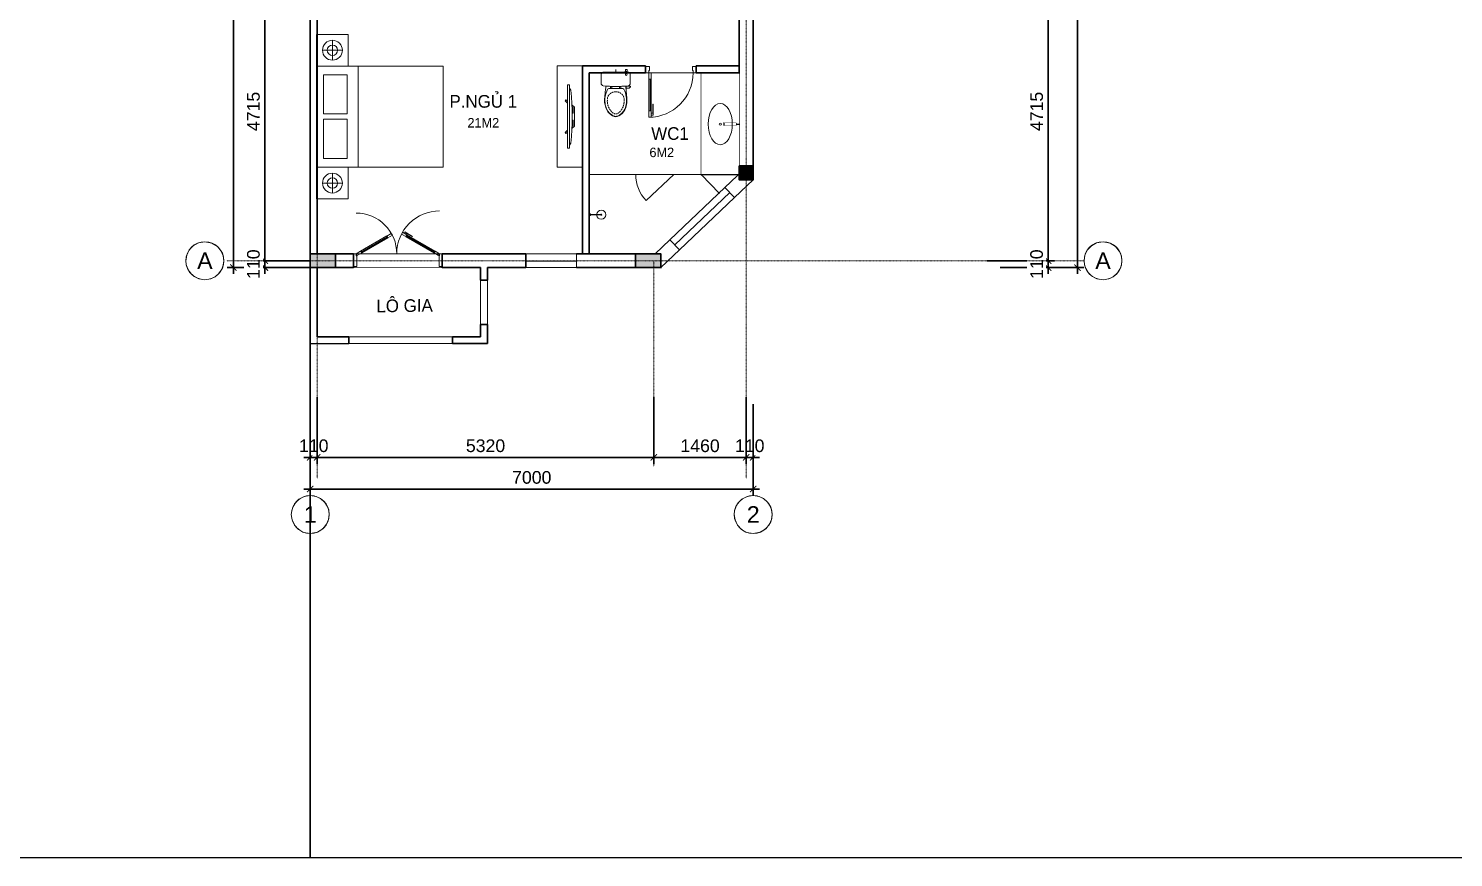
# Model space of a CAD drawing. Header units: millimetres. Extents: x -127141 to 682685, y -1234500 to 49778.
# Drawn here: x 241244 to 263765, y -287500 to -274408 of the extents above; entities that cross this region are included whole.
import ezdxf
from ezdxf.enums import TextEntityAlignment as Align

# ---------------------------------------------------------------- set-up
doc = ezdxf.new("R2010")
doc.units = ezdxf.units.MM
doc.header["$MEASUREMENT"] = 0
doc.set_wipeout_variables(frame=1)
for name, pattern in [('$AUDIT_BAD_LTYPE2', [0]), ('CENTER', [3, 1.5, -0.5, 0.5, -0.5]), ('DASHDOT', [1, 0.5, -0.25, 0, -0.25]), ('xref-thap C (mb tang 32-2)$0$HIDDEN', [0.375, 0.25, -0.125])]:
    doc.linetypes.add(name, pattern=pattern)
for name, color, linetype, lineweight in [('-DOOR', 137, 'Continuous', 9), ('-FURNITURE', 46, 'Continuous', 9), ('-LINE1', 7, 'Continuous', 18), ('-TEXT', 7, 'Continuous', 15), ('-WALL', 4, 'Continuous', 35), ('A-COT VACH', 2, 'Continuous', 35), ('A-DIM', 251, 'Continuous', 15), ('A-KY HIEU', 34, 'Continuous', 20), ('A-TRUC', 251, 'DASHDOT', 5), ('TEXT25', 2, 'Continuous', 13)]:
    doc.layers.add(name, color=color, linetype=linetype, lineweight=lineweight)
doc.layers.add('APOLIC', color=7, linetype='Continuous')
doc.layers.add('LUOI GIONG', color=160, linetype='Continuous', plot=False)
doc.styles.add('A1-arial', font='arial.ttf', dxfattribs={"width": 0.8})
doc.styles.get("Standard").update_dxf_attribs({"font": 'arial.ttf'})
doc.styles.add('SVN_AVO_thuong', font='')
doc.styles.add('T1', font='', dxfattribs={"height": 200})
doc.styles.add('vnavanth', font='', dxfattribs={"width": 0.8})
doc.styles.get('SVN_AVO_thuong').set_extended_font_data('SVN-Avo')
doc.styles.get('T1').set_extended_font_data('VNgeometric Light')
doc.styles.get('vnavanth').set_extended_font_data('.VnAvantH')
doc.dimstyles.new('DIM_LAYOUT A2-A3', dxfattribs={"dimscale": 0, "dimtxt": 2, "dimasz": 1, "dimexe": 1, "dimexo": 0, "dimgap": 0.8, "dimtad": 1, "dimdec": 0, "dimlfac": -1, "dimzin": 0, "dimdsep": 46, "dimtxsty": 'Standard', "dimblk": 'ARCHTICK', "dimcen": 1, "dimdle": 1, "dimclrd": 256, "dimclre": 256, "dimclrt": 7, "dimadec": 0, "dimazin": 0, "dimtfac": 1, "dimtdec": 0, "dimtix": 1, "dimtofl": 0, "dimtmove": 2, "dimatfit": 3, "dimldrblk": 'ARCHTICK', "dimfxl": 1, "dimtfill": 1, "dimtolj": 1, "dimtzin": 0, "dimarcsym": 0})

# ---------------------------------------------------------------- blocks, each defined once
blk = doc.blocks.new('XR.MB.LM123$0$tvi 1')
blk.add_lwpolyline([(29, 0), (29, -1000), (0, -1000), (0, 0)], close=True)
for points in [[(29, -50), (52, -81)], [(-24, -236), (-39, -252)], [(0, -285), (-39, -252)], [(0, -256), (-24, -236)], [(70, -315), (111, -350), (111, -650), (70, -685)], [(89, -446), (89, -360), (71, -345)], [(89, -446), (73, -446)], [(89, -554), (89, -640), (71, -655)], [(89, -554), (73, -554)], [(0, -715), (-39, -748)], [(-24, -764), (-39, -748)], [(0, -744), (-24, -764)], [(29, -950), (52, -919)]]:
    blk.add_lwpolyline(points)
blk.add_arc((-4025, -500), 4099, 354.1311, 5.8689)
blk = doc.blocks.new('*U80')
at = {"ltscale": 0.3}
for points in [[(883, 0, 0.414214), (50, 833, 0.414214)], [(883, 0, -0.414214), (1672, 789, -0.414214)]]:
    blk.add_lwpolyline(points, format="xyb", dxfattribs=at)
for points in [[(687, 368), (137, 50)], [(685, 367), (705, 332), (792, 382), (772, 417), (685, 367)], [(1075, 344), (1055, 310), (969, 360), (989, 394), (1075, 344)], [(1073, 346), (1585, 50)], [(137, 50), (157, 15), (70, -35), (50, 0), (137, 50)], [(1585, 50), (1565, 15), (1652, -35), (1672, 0), (1585, 50)]]:
    blk.add_lwpolyline(points)
for points in [[(579, 338), (726, 423), (740, 399), (716, 384), (705, 404), (582, 333)], [(0, 0), (50, 0), (50, -40), (60, -40), (60, -246), (0, -246)], [(1722, 0), (1672, 0), (1672, -40), (1662, -40), (1662, -246), (1722, -246)]]:
    blk.add_lwpolyline(points, close=True)
at = {"layer": 'APOLIC', "linetype": '$AUDIT_BAD_LTYPE2'}
for p, q in [((147, 33), (695, 349)), ((705, 332), (157, 15)), ((1055, 310), (1565, 15)), ((1575, 33), (1065, 327))]:
    blk.add_line(p, q, dxfattribs=at)
blk = doc.blocks.new('Sink_Cicle')
blk.add_lwpolyline([(17, -50), (-17, -50), (-18, -252), (17, -252)], close=True)
blk.add_circle((0, -300), 17.5)
at = {"layer": 'Defpoints'}
blk.add_line((0, -100), (0, 0), dxfattribs=at)
blk.add_wipeout([(17, -50), (-17, -50), (-18, -252), (17, -252)])
at = {"layer": '-FURNITURE', "linetype": 'Continuous'}
blk.add_ellipse((0, -300), major_axis=(-325, 0), ratio=0.584615, dxfattribs=at)
blk.add_line((-18, -237), (17, -237))
blk = doc.blocks.new('*U1314')
at = {"ltscale": 300}
blk.add_lwpolyline([(0, 0), (1615, 0), (1615, -600), (0, -600)], close=True, dxfattribs=at)
blk.add_wipeout([(0, 0), (1615, 0), (1615, -600), (0, -600)], dxfattribs=at)
blk.add_blockref('Sink_Cicle', (808, 0), dxfattribs=at)
blk = doc.blocks.new('A$C18091ED7')
for p, q in [((0, -42), (0, 0)), ((146, -27), (179, -27)), ((146, -27), (146, -30)), ((146, -30), (166, -30)), ((153, -37), (146, -30)), ((152, 0), (152, -27)), ((152, 0), (179, 0)), ((153, -37), (166, -37)), ((153, -40), (153, -37)), ((153, -40), (178, -40)), ((153, -40), (178, -40)), ((153, -40), (153, -42)), ((185, -30), (166, -30)), ((178, -37), (166, -37)), ((185, -30), (178, -37)), ((178, -37), (178, -40)), ((178, -40), (178, -42)), ((179, 0), (179, -27)), ((179, -27), (185, -27)), ((185, -27), (185, -30)), ((-83, -267), (-83, -300)), ((-83, -278), (-83, -288)), ((-61, -290), (-83, -290)), ((-63, -265), (-81, -265)), ((-61, -267), (-61, -300)), ((61, -267), (61, -300)), ((61, -290), (83, -290)), ((63, -265), (81, -265)), ((83, -267), (83, -300)), ((83, -278), (83, -288)), ((165, -262), (165, -290)), ((168, -260), (228, -260)), ((168, -292), (207, -292)), ((231, -274), (231, -262))]:
    blk.add_line(p, q)
for points in [[(230, -219, -0.137407), (225, -235), (222, -241, -0.236081), (198, -255, -0.051961), (-198, -255, -0.236081), (-222, -241), (-225, -235, -0.137407), (-230, -219), (-230, -72, -0.198912), (-226, -63), (-209, -46, -0.198912), (-200, -42), (0, -42), (200, -42, -0.198912), (209, -46), (226, -63, -0.198912), (230, -72)], [(144, -619, -0.212405), (26, -734, -0.027685), (-1, -739, -0.022279), (-26, -734, -0.212405), (-144, -619, -0.142796), (-167, -428, -0.093005), (-128, -309, -0.256439), (-111, -300), (0, -300), (111, -300, -0.256439), (128, -309, -0.093005), (167, -428, -0.142796)]]:
    blk.add_lwpolyline(points, format="xyb", close=True)
at = {"linetype": 'xref-thap C (mb tang 32-2)$0$HIDDEN', "ltscale": 100}
blk.add_lwpolyline([(61, -669, -0.199031), (0, -699, -0.199031), (-61, -669, -0.218924), (-132, -478, -0.153791), (-112, -404, -0.236701), (0, -348, -0.236701), (112, -404, -0.153791), (132, -478, -0.218924)], format="xyb", close=True, dxfattribs=at)
blk.add_circle((166, -78), 13.9)
for centre, radius, start, end in [((-81, -267), 1.98, 90, 180), ((-63, -267), 1.98, 0, 90), ((63, -267), 1.98, 90, 180), ((81, -267), 1.98, 0, 90), ((168, -262), 2.47, 90, 180), ((168, -290), 2.47, 180, 270), ((207, -277), 15.5, 270, 306.4659), ((168, -225), 80.1, 306.4659, 320.3123), ((228, -274), 2.47, 320.3123, 0)]:
    blk.add_arc(centre, radius, start, end)
for points in [[(-156, -259), (-157, -267), (-164, -328), (-169, -385), (-184, -528), (-136, -679), (-50, -735), (-20, -741), (0, -744)], [(156, -259), (157, -267), (164, -328), (169, -385), (184, -528), (136, -679), (50, -735), (20, -741), (0, -744)]]:
    blk.add_open_spline(points, degree=3, knots=[130.613938, 130.613938, 130.613938, 130.613938, 152.852109, 311.129351, 417.703951, 561.383393, 697.692632, 710.812262, 710.812262, 710.812262, 710.812262])
blk = doc.blocks.new('*U122')
at = {"linetype": '$AUDIT_BAD_LTYPE2'}
for p, q in [((70, 100), (70, 600)), ((90, 600), (90, 100))]:
    blk.add_line(p, q, dxfattribs=at)
for points in [[(50, 600), (90, 600), (90, 700), (50, 700), (50, 600)], [(50, 603), (50, 100)], [(50, 100), (90, 100), (90, 0), (50, 0), (50, 100)]]:
    blk.add_lwpolyline(points)
for points in [[(118, 495), (118, 664), (90, 664), (90, 636), (113, 636), (113, 495)], [(0, 0), (50, 0), (50, -40), (60, -40), (60, -100), (0, -100)], [(800, 0), (750, 0), (750, -40), (740, -40), (740, -100), (800, -100)]]:
    blk.add_lwpolyline(points, close=True)
at = {"linetype": '$AUDIT_BAD_LTYPE2', "ltscale": 0.3}
blk.add_arc((50, 0), 700, 0, 90, dxfattribs=at)
blk = doc.blocks.new('G1600')
for p, q in [((137477, -212827), (139077, -212827)), ((137385, -213234), (137070, -213234)), ((137228, -213392), (137228, -213077)), ((139169, -213234), (139484, -213234)), ((139326, -213392), (139326, -213077))]:
    blk.add_line(p, q)
blk.add_lwpolyline([(137477, -213484), (137477, -211484), (139077, -211484), (139077, -213484), (137477, -213484)])
for points in [[(136977, -213484), (136977, -212984), (137477, -212984), (137477, -213484)], [(137617, -213375), (137617, -212999), (138235, -212999), (138235, -213375)], [(138937, -213375), (138937, -212999), (138320, -212999), (138320, -213375)], [(139577, -213484), (139577, -212984), (139077, -212984), (139077, -213484)]]:
    blk.add_lwpolyline(points, close=True)
for centre, radius in [((137228, -213234), 157), ((137228, -213234), 82.4), ((139326, -213234), 157), ((139326, -213234), 82.4)]:
    blk.add_circle(centre, radius)
blk = doc.blocks.new('A$Cbeb9f07c')
for points in [[(242, 68), (242, 75), (72, 76), (72, 68)], [(252, 58), (252, 86), (242, 86), (242, 58)]]:
    blk.add_lwpolyline(points, close=True)
for radius, start, end in [(72, 2.78, 357.1987), (8.35, 24.8249, 335.1538)]:
    blk.add_arc((72, 72), radius, start, end)
blk = doc.blocks.new('_ArchTick')
at = {"color": 0, "linetype": 'ByBlock', "const_width": 0.15}
blk.add_lwpolyline([(-0.5, -0.5), (0.5, 0.5)], dxfattribs=at)
blk = doc.blocks.new('*D2487')
at = {"layer": 'A-DIM', "lineweight": -2, "transparency": 16777216}
for p, q in [((1974, 1813), (1974, 1103)), ((2084, 1813), (2084, 1103)), ((1974, 1203), (1874, 1203)), ((2084, 1203), (2184, 1203))]:
    blk.add_line(p, q, dxfattribs=at)
at = {"layer": 'Defpoints', "color": 0, "transparency": 16777216}
for p in [(1974, 1813), (2084, 1813, 0)]:
    blk.add_point(p, dxfattribs=at)
at = {"layer": 'A-DIM', "lineweight": -2, "transparency": 16777216, "xscale": 100, "yscale": 100, "zscale": 100}
blk.add_blockref('_ArchTick', (1974, 1203), dxfattribs=at)
at = {"layer": 'A-DIM', "lineweight": -2, "transparency": 16777216, "xscale": 100, "yscale": 100, "zscale": 100, "rotation": 180}
blk.add_blockref('_ArchTick', (2084, 1203), dxfattribs=at)
at = {"layer": 'A-DIM', "color": 7, "transparency": 16777216, "insert": (2029, 1385), "char_height": 200, "attachment_point": 5, "bg_fill": 3, "box_fill_scale": 1.25, "bg_fill_color": 256, "bg_fill_true_color": 13158600, "bg_fill_transparency": 0}
blk.add_mtext('\\A1;110', dxfattribs=at)
at = {"layer": 'Defpoints', "color": 0, "transparency": 16777216}
blk.add_point((1974, 1203), dxfattribs=at)
blk = doc.blocks.new('*D2488')
at = {"layer": 'A-DIM', "lineweight": -2, "transparency": 16777216}
for p, q in [((8864, 1813), (8864, 1103)), ((8974, 1813), (8974, 1103)), ((8864, 1203), (8764, 1203)), ((8974, 1203), (9074, 1203))]:
    blk.add_line(p, q, dxfattribs=at)
at = {"layer": 'Defpoints', "color": 0, "transparency": 16777216}
for p in [(8864, 1813), (8974, 1813, 0)]:
    blk.add_point(p, dxfattribs=at)
at = {"layer": 'A-DIM', "lineweight": -2, "transparency": 16777216, "xscale": 100, "yscale": 100, "zscale": 100}
blk.add_blockref('_ArchTick', (8864, 1203), dxfattribs=at)
at = {"layer": 'A-DIM', "lineweight": -2, "transparency": 16777216, "xscale": 100, "yscale": 100, "zscale": 100, "rotation": 180}
blk.add_blockref('_ArchTick', (8974, 1203), dxfattribs=at)
at = {"layer": 'A-DIM', "color": 7, "transparency": 16777216, "insert": (8919, 1385), "char_height": 200, "attachment_point": 5, "bg_fill": 3, "box_fill_scale": 1.25, "bg_fill_color": 256, "bg_fill_true_color": 13158600, "bg_fill_transparency": 0}
blk.add_mtext('\\A1;110', dxfattribs=at)
at = {"layer": 'Defpoints', "color": 0, "transparency": 16777216}
blk.add_point((8864, 1203), dxfattribs=at)
blk = doc.blocks.new('*D2491')
at = {"layer": 'A-DIM', "lineweight": -2, "transparency": 16777216}
for p, q in [((2084, 2155), (2084, 1103)), ((7404, 2155), (7404, 1103)), ((7504, 1203), (1984, 1203))]:
    blk.add_line(p, q, dxfattribs=at)
at = {"layer": 'Defpoints', "color": 0, "transparency": 16777216}
for p in [(2084, 2155, 0), (7404, 2155, 0), (2084, 1203)]:
    blk.add_point(p, dxfattribs=at)
at = {"layer": 'A-DIM', "lineweight": -2, "transparency": 16777216, "xscale": 100, "yscale": 100, "zscale": 100, "rotation": 180}
blk.add_blockref('_ArchTick', (2084, 1203), dxfattribs=at)
at = {"layer": 'A-DIM', "lineweight": -2, "transparency": 16777216, "xscale": 100, "yscale": 100, "zscale": 100}
blk.add_blockref('_ArchTick', (7404, 1203), dxfattribs=at)
at = {"layer": 'A-DIM', "color": 7, "transparency": 16777216, "insert": (4744, 1385), "char_height": 200, "attachment_point": 5, "bg_fill": 3, "box_fill_scale": 1.25, "bg_fill_color": 256, "bg_fill_true_color": 13158600, "bg_fill_transparency": 0}
blk.add_mtext('\\A1;5320', dxfattribs=at)
blk = doc.blocks.new('*D2492')
at = {"layer": 'A-DIM', "lineweight": -2, "transparency": 16777216}
for p, q in [((7404, 2155), (7404, 1103)), ((8864, 2155), (8864, 1103)), ((8964, 1203), (7304, 1203))]:
    blk.add_line(p, q, dxfattribs=at)
at = {"layer": 'Defpoints', "color": 0, "transparency": 16777216}
for p in [(7404, 2155, 0), (8864, 2155, 0), (7404, 1203)]:
    blk.add_point(p, dxfattribs=at)
at = {"layer": 'A-DIM', "lineweight": -2, "transparency": 16777216, "xscale": 100, "yscale": 100, "zscale": 100, "rotation": 180}
blk.add_blockref('_ArchTick', (7404, 1203), dxfattribs=at)
at = {"layer": 'A-DIM', "lineweight": -2, "transparency": 16777216, "xscale": 100, "yscale": 100, "zscale": 100}
blk.add_blockref('_ArchTick', (8864, 1203), dxfattribs=at)
at = {"layer": 'A-DIM', "color": 7, "transparency": 16777216, "insert": (8134, 1385), "char_height": 200, "attachment_point": 5, "bg_fill": 3, "box_fill_scale": 1.25, "bg_fill_color": 256, "bg_fill_true_color": 13158600, "bg_fill_transparency": 0}
blk.add_mtext('\\A1;1460', dxfattribs=at)
blk = doc.blocks.new('*D2493')
at = {"layer": 'A-DIM', "lineweight": -2, "transparency": 16777216}
for p, q in [((1974, 2045), (1974, 603)), ((8974, 2045), (8974, 603)), ((9074, 703), (1874, 703))]:
    blk.add_line(p, q, dxfattribs=at)
at = {"layer": 'Defpoints', "color": 0, "transparency": 16777216}
for p in [(1974, 2045), (8974, 2045, 0), (1974, 703)]:
    blk.add_point(p, dxfattribs=at)
at = {"layer": 'A-DIM', "lineweight": -2, "transparency": 16777216, "xscale": 100, "yscale": 100, "zscale": 100, "rotation": 180}
blk.add_blockref('_ArchTick', (1974, 703), dxfattribs=at)
at = {"layer": 'A-DIM', "lineweight": -2, "transparency": 16777216, "xscale": 100, "yscale": 100, "zscale": 100}
blk.add_blockref('_ArchTick', (8974, 703), dxfattribs=at)
at = {"layer": 'A-DIM', "color": 7, "transparency": 16777216, "insert": (5474, 885), "char_height": 200, "attachment_point": 5, "bg_fill": 3, "box_fill_scale": 1.25, "bg_fill_color": 256, "bg_fill_true_color": 13158600, "bg_fill_transparency": 0}
blk.add_mtext('\\A1;7000', dxfattribs=at)
blk = doc.blocks.new('Tag - Metric')
blk.add_lwpolyline([(0, 3.44), (-1.1, 3.26), (-2.06, 2.76), (-2.71, 2.12), (-3.13, 1.43), (-3.37, 0.73), (-3.44, 0), (-3.3, -0.99), (-2.83, -1.96), (-2.11, -2.72), (-1.16, -3.24), (0, -3.44), (1.28, -3.19), (2.29, -2.57), (2.96, -1.75), (3.33, -0.88), (3.44, 0), (3.34, 0.84), (3.08, 1.53), (2.65, 2.2), (1.84, 2.91), (1.07, 3.27), (0, 3.44)], close=True)
blk.add_circle((0, 0), 3.44)
at = {"style": 'A1-arial', "flags": 8}
blk.add_attdef('1', text='', height=3, dxfattribs=at).set_placement((0, 0), align=Align.MIDDLE_CENTER)
blk = doc.blocks.new('*D2494')
at = {"layer": 'A-DIM', "lineweight": -2, "transparency": 16777216}
for p, q in [((1998, 9024), (1158, 9024)), ((1258, 4209), (1258, 9124)), ((1974, 4309), (1158, 4309))]:
    blk.add_line(p, q, dxfattribs=at)
at = {"layer": 'Defpoints', "color": 0, "transparency": 16777216}
for p in [(1258, 9024), (1998, 9024, 0), (1974, 4309, 0)]:
    blk.add_point(p, dxfattribs=at)
at = {"layer": 'A-DIM', "lineweight": -2, "transparency": 16777216, "xscale": 100, "yscale": 100, "zscale": 100}
for p, rotation in [((1258, 9024), 90), ((1258, 4309), 270)]:
    blk.add_blockref('_ArchTick', p, dxfattribs=dict(at, rotation=rotation))
at = {"layer": 'A-DIM', "color": 7, "transparency": 16777216, "insert": (1076, 6666), "char_height": 200, "attachment_point": 5, "rotation": 90, "bg_fill": 3, "box_fill_scale": 1.25, "bg_fill_color": 256, "bg_fill_true_color": 13158600, "bg_fill_transparency": 0}
blk.add_mtext('\\A1;4715', dxfattribs=at)
blk = doc.blocks.new('*D2496')
at = {"layer": 'A-DIM', "lineweight": -2, "transparency": 16777216}
for p, q in [((12665, 9024), (13736, 9024)), ((13636, 4209), (13636, 9124)), ((12665, 4309), (13736, 4309))]:
    blk.add_line(p, q, dxfattribs=at)
at = {"layer": 'Defpoints', "color": 0, "transparency": 16777216}
for p in [(12665, 9024, 0), (13636, 9024), (12665, 4309, 0)]:
    blk.add_point(p, dxfattribs=at)
at = {"layer": 'A-DIM', "lineweight": -2, "transparency": 16777216, "xscale": 100, "yscale": 100, "zscale": 100}
for p, rotation in [((13636, 9024), 90), ((13636, 4309), 270)]:
    blk.add_blockref('_ArchTick', p, dxfattribs=dict(at, rotation=rotation))
at = {"layer": 'A-DIM', "color": 7, "transparency": 16777216, "insert": (13454, 6666), "char_height": 200, "attachment_point": 5, "rotation": 90, "bg_fill": 3, "box_fill_scale": 1.25, "bg_fill_color": 256, "bg_fill_true_color": 13158600, "bg_fill_transparency": 0}
blk.add_mtext('\\A1;4715', dxfattribs=at)
blk = doc.blocks.new('*D2499')
at = {"layer": 'A-DIM', "lineweight": -2, "transparency": 16777216}
for p, q in [((12879, 17884), (14198, 17884)), ((14098, 17984), (14098, 4099)), ((12879, 4199), (14198, 4199))]:
    blk.add_line(p, q, dxfattribs=at)
at = {"layer": 'Defpoints', "color": 0, "transparency": 16777216}
for p in [(12879, 17884, 0), (12879, 4199, 0), (14098, 4199)]:
    blk.add_point(p, dxfattribs=at)
at = {"layer": 'A-DIM', "lineweight": -2, "transparency": 16777216, "xscale": 100, "yscale": 100, "zscale": 100}
for p, rotation in [((14098, 17884), 90), ((14098, 4199), 270)]:
    blk.add_blockref('_ArchTick', p, dxfattribs=dict(at, rotation=rotation))
at = {"layer": 'A-DIM', "color": 7, "transparency": 16777216, "insert": (13916, 11041), "char_height": 200, "attachment_point": 5, "rotation": 90, "bg_fill": 3, "box_fill_scale": 1.25, "bg_fill_color": 256, "bg_fill_true_color": 13158600, "bg_fill_transparency": 0}
blk.add_mtext('\\A1;13685', dxfattribs=at)
blk = doc.blocks.new('*D2500')
at = {"layer": 'A-DIM', "lineweight": -2, "transparency": 16777216}
for p, q in [((12879, 4309), (13736, 4309)), ((13636, 4309), (13636, 4409)), ((12879, 4199), (13736, 4199)), ((13636, 4199), (13636, 4099))]:
    blk.add_line(p, q, dxfattribs=at)
at = {"layer": 'Defpoints', "color": 0, "transparency": 16777216}
for p in [(12879, 4309, 0), (12879, 4199, 0)]:
    blk.add_point(p, dxfattribs=at)
at = {"layer": 'A-DIM', "lineweight": -2, "transparency": 16777216, "xscale": 100, "yscale": 100, "zscale": 100}
for p, rotation in [((13636, 4309), 270), ((13636, 4199), 90)]:
    blk.add_blockref('_ArchTick', p, dxfattribs=dict(at, rotation=rotation))
at = {"layer": 'A-DIM', "color": 7, "transparency": 16777216, "insert": (13454, 4254), "char_height": 200, "attachment_point": 5, "rotation": 90, "bg_fill": 3, "box_fill_scale": 1.25, "bg_fill_color": 256, "bg_fill_true_color": 13158600, "bg_fill_transparency": 0}
blk.add_mtext('\\A1;110', dxfattribs=at)
at = {"layer": 'Defpoints', "color": 0, "transparency": 16777216}
blk.add_point((13636, 4309), dxfattribs=at)
blk = doc.blocks.new('*D2501')
at = {"layer": 'A-DIM', "lineweight": -2, "transparency": 16777216}
for p, q in [((1977, 17884), (658, 17884)), ((758, 17984), (758, 4099)), ((1977, 4199), (658, 4199))]:
    blk.add_line(p, q, dxfattribs=at)
at = {"layer": 'Defpoints', "color": 0, "transparency": 16777216}
for p in [(1977, 17884, 0), (758, 4199), (1977, 4199, 0)]:
    blk.add_point(p, dxfattribs=at)
at = {"layer": 'A-DIM', "lineweight": -2, "transparency": 16777216, "xscale": 100, "yscale": 100, "zscale": 100}
for p, rotation in [((758, 17884), 90), ((758, 4199), 270)]:
    blk.add_blockref('_ArchTick', p, dxfattribs=dict(at, rotation=rotation))
at = {"layer": 'A-DIM', "color": 7, "transparency": 16777216, "insert": (575, 11041), "char_height": 200, "attachment_point": 5, "rotation": 90, "bg_fill": 3, "box_fill_scale": 1.25, "bg_fill_color": 256, "bg_fill_true_color": 13158600, "bg_fill_transparency": 0}
blk.add_mtext('\\A1;13685', dxfattribs=at)
blk = doc.blocks.new('*D2502')
at = {"layer": 'A-DIM', "lineweight": -2, "transparency": 16777216}
for p, q in [((1977, 4309), (1158, 4309)), ((1258, 4309), (1258, 4409)), ((1977, 4199), (1158, 4199)), ((1258, 4199), (1258, 4099))]:
    blk.add_line(p, q, dxfattribs=at)
at = {"layer": 'Defpoints', "color": 0, "transparency": 16777216}
for p in [(1977, 4309, 0), (1977, 4199, 0)]:
    blk.add_point(p, dxfattribs=at)
at = {"layer": 'A-DIM', "lineweight": -2, "transparency": 16777216, "xscale": 100, "yscale": 100, "zscale": 100}
for p, rotation in [((1258, 4309), 270), ((1258, 4199), 90)]:
    blk.add_blockref('_ArchTick', p, dxfattribs=dict(at, rotation=rotation))
at = {"layer": 'A-DIM', "color": 7, "transparency": 16777216, "insert": (1076, 4254), "char_height": 200, "attachment_point": 5, "rotation": 90, "bg_fill": 3, "box_fill_scale": 1.25, "bg_fill_color": 256, "bg_fill_true_color": 13158600, "bg_fill_transparency": 0}
blk.add_mtext('\\A1;110', dxfattribs=at)
at = {"layer": 'Defpoints', "color": 0, "transparency": 16777216}
blk.add_point((1258, 4309), dxfattribs=at)
blk = doc.blocks.new('cot 220')
at = {"layer": 'A-COT VACH'}
h = blk.add_hatch(color=251, dxfattribs=at)
h.dxf.hatch_style = 1
h.paths.add_polyline_path([(110, 110), (-110, 110), (-110, -110), (110, -110)])
blk.add_lwpolyline([(-110, -110), (110, -110), (110, 110), (-110, 110)], close=True, dxfattribs=at)
blk = doc.blocks.new('A$C435fd1c9')
at = {"layer": 'A-COT VACH'}
h = blk.add_hatch(color=251, dxfattribs=at)
h.dxf.hatch_style = 1
h.paths.add_polyline_path([(7514, 4198.7), (7514, 4418.7), (7114, 4418.7), (7114, 4198.7)])
at = {"layer": 'A-COT VACH', "elevation": 0}
blk.add_lwpolyline([(7514, 4198.7), (7114, 4198.7), (7114, 4418.7), (7514, 4418.7)], close=True, dxfattribs=at)
at = {"layer": 'A-TRUC', "linetype": 'CENTER', "ltscale": 3, "elevation": 0}
blk.add_lwpolyline([(8864.2, 5632.2), (8864.2, 5632.2)], dxfattribs=at)
at = {"layer": 'A-COT VACH', "xscale": -1}
blk.add_blockref('cot 220', (8864.2, 5694.6, 0), dxfattribs=at)
at = {"layer": 'A-KY HIEU'}
ref = blk.add_blockref('Tag - Metric', (14502.2, 4308.7, 0), dxfattribs=dict(at, xscale=-87.13796474971016, yscale=87.13796474971016, zscale=87.13796474971016, rotation=180))
ref.add_attrib('DETAIL#', 'A', dxfattribs={"layer": '0', "height": 262.5, "style": 'A1-arial'}).set_placement((14502.2, 4308.7, 0), align=Align.MIDDLE_CENTER)
at = {"layer": 'A-DIM'}
for base, p1, p2, angle, picture, middle in [((13636, 9023.6, 0), (12665, 4308.7, 0), (12664.9, 9023.6, 0), 270, '*D2496', (13453.9, 6666.1, 0)), ((1973.9, 1203), (2083.9, 1812.7, 0), (1973.9, 1812.7), 180, '*D2487', (2028.9, 1385.2)), ((8864, 1203.1, 0), (8974, 1812.8, 0), (8864, 1812.8, 0), 180, '*D2488', (8919, 1385.2, 0))]:
    dim = blk.add_linear_dim(base=base, p1=p1, p2=p2, angle=angle, dimstyle='DIM_LAYOUT A2-A3', override={"dimscale": 100}, dxfattribs=at)
    dim.commit()
    dim.dimension.update_dxf_attribs({"geometry": picture, "text_midpoint": middle})
at = {"layer": 'A-TRUC', "ltscale": 3, "elevation": 0}
blk.add_lwpolyline([(2083.9, 20484.1), (2083.9, 867.1)], dxfattribs=at)
at = {"layer": 'A-DIM'}
dim = blk.add_linear_dim(base=(14098.4, 4198.7, 0), p1=(12879.1, 17883.6, 0), p2=(12879.2, 4198.7, 0), angle=90, dimstyle='DIM_LAYOUT A2-A3', override={"dimscale": 100}, dxfattribs=at)
dim.commit()
dim.dimension.update_dxf_attribs({"geometry": '*D2499', "text_midpoint": (13916.2, 11041.1, 0)})
for base, p1, p2, angle, picture, middle in [((1257.6, 9023.6, 0), (1974, 4308.7, 0), (1997.8, 9023.6, 0), 270, '*D2494', (1075.5, 6666.1, 0)), ((13636, 4308.7, 0), (12879.2, 4198.7, 0), (12879.2, 4308.7, 0), 90, '*D2500', (13453.9, 4253.7, 0)), ((2083.9, 1203, 0), (7404, 2155.3, 0), (2083.9, 2155.3, 0), 180, '*D2491', (4744, 1385.2, 0))]:
    dim = blk.add_linear_dim(base=base, p1=p1, p2=p2, angle=angle, dimstyle='DIM_LAYOUT A2-A3', override={"dimscale": 100}, dxfattribs=at)
    dim.commit()
    dim.dimension.update_dxf_attribs({"geometry": picture, "text_midpoint": middle})
for base, p1, p2, angle, picture, middle in [((757.6, 4198.7, 0), (1976.6, 17883.6, 0), (1976.8, 4198.7, 0), 90, '*D2501', (575.4, 11041.1, 0)), ((7404, 1203, 0), (8864.1, 2155.3, 0), (7404, 2155.3, 0), 180, '*D2492', (8134, 1385.2, 0))]:
    dim = blk.add_linear_dim(base=base, p1=p1, p2=p2, angle=angle, dimstyle='DIM_LAYOUT A2-A3', override={"dimscale": 100}, dxfattribs=at)
    dim.commit()
    dim.dimension.update_dxf_attribs({"geometry": picture, "text_midpoint": middle})
at = {"layer": 'A-TRUC', "ltscale": 3, "elevation": 0}
blk.add_lwpolyline([(7404, 4308.7), (7404, 1058.8)], dxfattribs=at)
at = {"layer": 'A-KY HIEU'}
ref = blk.add_blockref('Tag - Metric', (308.2, 4308.7, 0), dxfattribs=dict(at, xscale=-87.13796474971016, yscale=87.13796474971016, zscale=87.13796474971016, rotation=180))
ref.add_attrib('DETAIL#', 'A', dxfattribs={"layer": '0', "height": 262.5, "style": 'A1-arial'}).set_placement((308.2, 4308.7, 0), align=Align.MIDDLE_CENTER)
at = {"layer": 'A-DIM'}
dim = blk.add_linear_dim(base=(1257.6, 4308.7, 0), p1=(1976.8, 4198.7, 0), p2=(1976.8, 4308.7, 0), angle=90, dimstyle='DIM_LAYOUT A2-A3', override={"dimscale": 100}, dxfattribs=at)
dim.commit()
dim.dimension.update_dxf_attribs({"geometry": '*D2502', "text_midpoint": (1075.5, 4253.7, 0)})
at = {"layer": 'A-COT VACH'}
h = blk.add_hatch(color=251, dxfattribs=at)
h.dxf.hatch_style = 1
h.paths.add_polyline_path([(2374, 4198.7), (2374, 4418.7), (1974, 4418.7), (1974, 4198.7)])
at = {"layer": 'A-COT VACH', "elevation": 0}
blk.add_lwpolyline([(2374, 4198.7), (1974, 4198.7), (1974, 4418.7), (2374, 4418.7)], close=True, dxfattribs=at)
at = {"layer": 'A-TRUC', "ltscale": 3}
blk.add_line((655.6, 4308.7, 0), (14202.9, 4308.7, 0), dxfattribs=at)
at = {"layer": 'A-DIM'}
dim = blk.add_linear_dim(base=(1973.9, 703, 0), p1=(8974.1, 2045.3, 0), p2=(1973.9, 2045.3, 0), angle=180, dimstyle='DIM_LAYOUT A2-A3', override={"dimscale": 100}, dxfattribs=at)
dim.commit()
dim.dimension.update_dxf_attribs({"geometry": '*D2493', "text_midpoint": (5474, 885.1, 0)})
at = {"layer": 'A-TRUC', "ltscale": 3, "elevation": 0}
blk.add_lwpolyline([(8863.9, 20484.1), (8863.9, 867.1)], dxfattribs=at)
at = {"layer": 'A-KY HIEU'}
ref = blk.add_blockref('Tag - Metric', (1973.9, 300), dxfattribs=dict(at, xscale=87.13796474971016, yscale=87.13796474971016, zscale=87.13796474971016))
ref.add_attrib('DETAIL#', '1', dxfattribs={"layer": '0', "height": 262.5, "style": 'A1-arial'}).set_placement((1973.9, 300), align=Align.MIDDLE_CENTER)
ref = blk.add_blockref('Tag - Metric', (8974.1, 300.1, 0), dxfattribs=dict(at, xscale=87.13796474971016, yscale=87.13796474971016, zscale=87.13796474971016))
ref.add_attrib('DETAIL#', '2', dxfattribs={"layer": '0', "height": 262.5, "style": 'A1-arial'}).set_placement((8974.1, 300.1, 0), align=Align.MIDDLE_CENTER)

msp = doc.modelspace()

# ---------------------------------------------------------------- linework, layer by layer
at = {"layer": '-DOOR'}
for p, q in [((246382.1, -277964.8), (247782.1, -277965.1)), ((246382, -278184.8), (247782, -278185.1))]:
    msp.add_line(p, q, dxfattribs=at)
msp.add_lwpolyline([(249106.6, -277964.8), (249106.6, -278184.8), (249906.6, -278184.9), (249906.6, -277964.8)], close=True, dxfattribs=at)
msp.add_lwpolyline([(249106.6, -278084.8), (249906.6, -278084.9)], dxfattribs=at)
at = {"layer": '-FURNITURE'}
msp.add_lwpolyline([(249597.5, -276600), (249597.5, -275000), (249997.5, -275000), (249997.5, -276600)], close=True, dxfattribs=at)
msp.add_lwpolyline([(251441.5, -276715.4), (251004.1, -277126.1)], dxfattribs=at)
msp.add_arc((251441.5, -276715.4), 600, 180, 223.20053, dxfattribs=at)
at = {"layer": '-LINE1'}
for p, q in [((248387.6, -279084.9), (248387.6, -278384.9)), ((248497.6, -278384.9), (248497.6, -279084.9))]:
    msp.add_line(p, q, dxfattribs=at)
for points in [[(246309.4, -279274.9), (247947.6, -279274.9)], [(247947.6, -279384.9), (246309.4, -279384.9)]]:
    msp.add_lwpolyline(points, dxfattribs=at)
at = {"layer": '-WALL'}
for p, q in [((245697.5, -278518.3), (245697.5, -264500)), ((252697.5, -272849), (252697.5, -276801)), ((245807.5, -277964.9), (245807.5, -273360)), ((252477.5, -273360), (252477.5, -276715.4)), ((249997.5, -275000), (249997.5, -277964.8)), ((249997.5, -275000), (250997.5, -275000)), ((250107.5, -275110), (250107.5, -277964.8)), ((250107.5, -275110), (250997.5, -275110)), ((245807.5, -277964.9), (246382.1, -277965)), ((246382, -278185.5), (246382.1, -277964.9)), ((247782, -278185.5), (247782.1, -277964.9)), ((247782.1, -277964.9), (249106.6, -277964.8)), ((249106.6, -278184.8), (249106.6, -277964.8)), ((249906.6, -277964.8), (251046.2, -277964.8)), ((245697.5, -278184.9), (246382.7, -278184.9)), ((245697.5, -278184.9), (245697.5, -279386.3)), ((247782, -278184.9), (248387.6, -278184.9)), ((248497.6, -278184.9), (249106.6, -278184.8)), ((249906.6, -278184.9), (251246.2, -278184.9)), ((248387.6, -278384.9), (248497.6, -278384.9)), ((248497.6, -279084.9), (248387.6, -279084.9)), ((248387.6, -279274.9), (248387.6, -279084.9)), ((248497.6, -279384.9), (248497.6, -279084.9)), ((245697.5, -279386.3), (246309.4, -279384.9)), ((247947.6, -279384.9), (247947.6, -279274.9)), ((247947.6, -279274.9), (248387.6, -279274.9)), ((247947.6, -279384.9), (248497.6, -279384.9))]:
    msp.add_line(p, q, dxfattribs=at)
for points in [[(250997.5, -275110), (250997.5, -275000)], [(245807.3, -278180.2), (245807.6, -279274.9), (246309.4, -279274.9)], [(248387.6, -278384.9), (248387.6, -278184.9)], [(248497.6, -278384.9), (248497.6, -278184.9)], [(246309.4, -279274.9), (246309.4, -279384.9)]]:
    msp.add_lwpolyline(points, dxfattribs=at)
at = {"layer": 'LUOI GIONG'}
for points in [[(220697.5, -287500), (245697.5, -287500), (245697.5, -262500), (220697.5, -262500)], [(245697.5, -287500), (270697.5, -287500), (270697.5, -262500), (245697.5, -262500)]]:
    msp.add_lwpolyline(points, close=True, dxfattribs=at)

# ---------------------------------------------------------------- block references
at = {"layer": '-DOOR', "xscale": -0.8130081300813017, "yscale": 0.8130081300813015, "zscale": 0.8130081300813015, "rotation": 359.9887441182624}
msp.add_blockref('*U80', (247782.1, -277965.1), dxfattribs=at)
at = {"layer": '-FURNITURE', "xscale": -1, "rotation": 270}
msp.add_blockref('G1600', (459281.7, -414077.1), dxfattribs=at)
at = {"layer": '-FURNITURE'}
msp.add_blockref('A$C18091ED7', (250524.8, -275057.9), dxfattribs=at)
at = {"layer": '-FURNITURE', "extrusion": (0, 0, -1), "rotation": 179.9963102775916}
msp.add_blockref('XR.MB.LM123$0$tvi 1', (-249762.9, -276299.8), dxfattribs=at)
at = {"layer": '-FURNITURE', "xscale": -1}
msp.add_blockref('A$Cbeb9f07c', (250367.2, -277420.8), dxfattribs=at)

# ---------------------------------------------------------------- texts
at = {"layer": '-TEXT', "color": 2, "style": 'vnavanth'}
for s, p in [('p.ngñ 1', (247896.9, -275658.5)), ('wc1', (251085.6, -276166.4))]:
    msp.add_text(s, height=199.96, dxfattribs=at).set_placement(p)
at = {"layer": 'TEXT25'}
for s, height, rotation, style, p in [('21M2', 150, 0, 'T1', (248181.5, -275971.3)), ('6M2', 150, 0, 'T1', (251057.6, -276439.5)), ('LÔ GIA', 200, 0.66542, 'SVN_AVO_thuong', (246743, -278890.2))]:
    msp.add_text(s, height=height, rotation=rotation, dxfattribs=dict(at, style=style)).set_placement(p)

# ---------------------------------------------------------------- next in the draw order: block references
at = {"layer": '-FURNITURE', "extrusion": (0, 0, -1), "xscale": -1, "zscale": -1, "rotation": 90}
msp.add_blockref('*U1314', (-252477.5, -275110), dxfattribs=at)

# ---------------------------------------------------------------- next in the draw order: linework, layer by layer
at = {"layer": '-DOOR'}
msp.add_lwpolyline([(250997.5, -275110), (251797.5, -275110)], dxfattribs=at)
at = {"layer": '-FURNITURE'}
for points in [[(252497.5, -276715.4), (250107.5, -276715.4)], [(251877.5, -276715.4), (252163.1, -277014.8)]]:
    msp.add_lwpolyline(points, dxfattribs=at)
at = {"layer": '-WALL'}
for p, q in [((251797.5, -275000), (252477.5, -275000)), ((251797.5, -275110), (252477.5, -275110))]:
    msp.add_line(p, q, dxfattribs=at)
msp.add_lwpolyline([(251797.5, -275110), (251797.5, -275000)], dxfattribs=at)

# ---------------------------------------------------------------- next in the draw order: block references
at = {"layer": '-DOOR', "xscale": -1, "rotation": 180}
msp.add_blockref('*U122', (250997.5, -275110), dxfattribs=at)

# ---------------------------------------------------------------- next in the draw order: block references
at = {"layer": '-WALL'}
msp.add_blockref('A$C435fd1c9', (243723.6, -282383.6, 0), dxfattribs=at)

# ---------------------------------------------------------------- next in the draw order: linework, layer by layer
at = {"layer": '-DOOR'}
msp.add_lwpolyline([(252251.5, -276919.3), (251381.1, -277745.4), (251532.5, -277905), (252402.9, -277078.9)], close=True, dxfattribs=at)
msp.add_lwpolyline([(252327.2, -276999.1), (251456.8, -277825.2)], dxfattribs=at)
at = {"layer": '-WALL', "elevation": 0}
for points in [[(252251.5, -276919.3), (252546.4, -276639.4)], [(252402.9, -277078.9), (252251.5, -276919.3)], [(252402.9, -277078.9), (252697.8, -276799)], [(251149.8, -277964.9), (251381.1, -277745.4)], [(251237.6, -278184.9), (251532.5, -277905)], [(251532.5, -277905), (251381.1, -277745.4)]]:
    msp.add_lwpolyline(points, dxfattribs=at)

doc.saveas('drawing.dxf')
